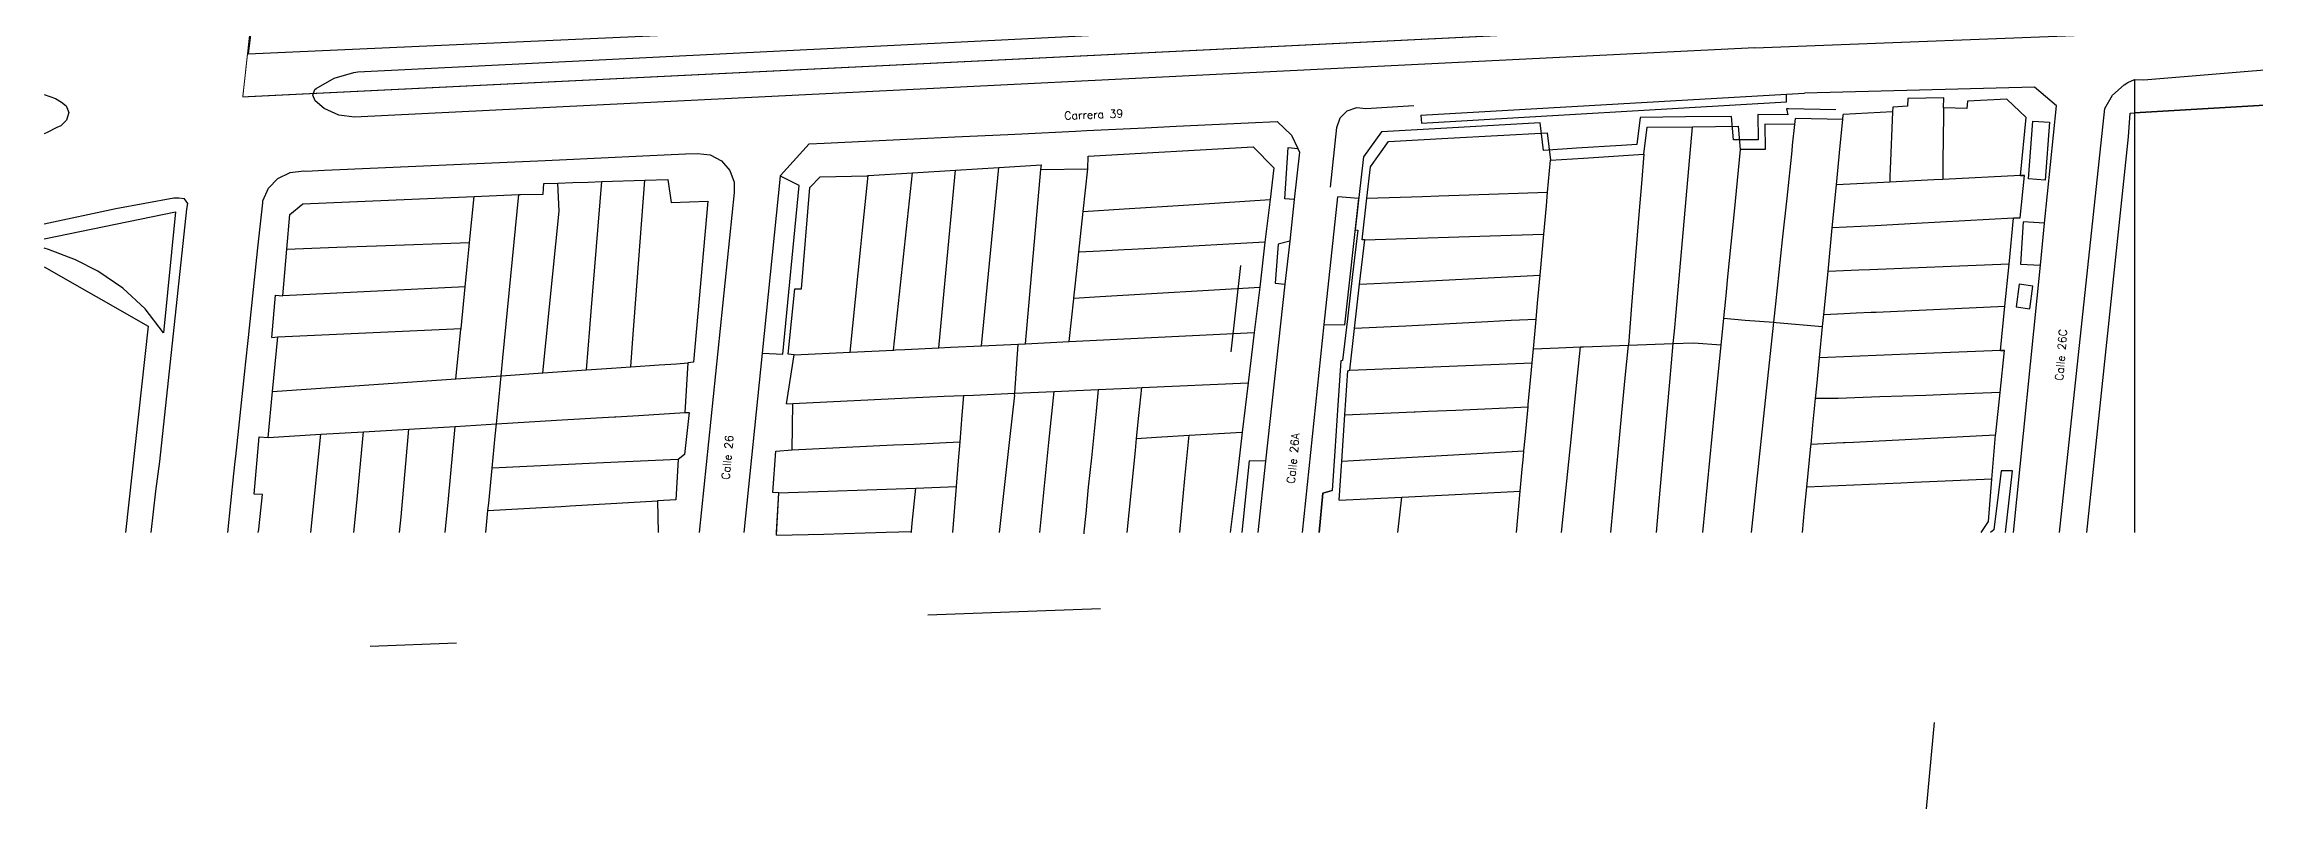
# Model space of a CAD drawing. Header units: millimetres. Extents: x -76.52126 to -76.51707, y 3.41842 to 3.42185.
# Drawn here: x -76.521264 to -76.518501, y 3.418423 to 3.419379 of the extents above; entities that cross this region are included whole.
import ezdxf

# ---------------------------------------------------------------- set-up
doc = ezdxf.new("R2010")
doc.units = ezdxf.units.MM
for name, color, linetype in [('CARTOGRAFIA', 252, 'Continuous'), ('COBERTURA CTO', 30, 'Continuous'), ('COBERTURA EMPALME', 2, 'Continuous'), ('Predios_Cali_ATP', 251, 'Continuous'), ('TEXCALLES', 7, 'Continuous')]:
    doc.layers.add(name, color=color, linetype=linetype)
doc.styles.add('ROMANS', font='romans.shx', dxfattribs={"height": 1.6})

msp = doc.modelspace()

# ---------------------------------------------------------------- linework, layer by layer
at = {"layer": 'CARTOGRAFIA'}
for points in [[(-76.5208766, 3.4192873), (-76.5208963, 3.41929), (-76.5209144, 3.4192984), (-76.5209257, 3.4193079), (-76.5209287, 3.4193149), (-76.520926, 3.4193221), (-76.5209244, 3.4193234), (-76.520902, 3.419336), (-76.5208774, 3.4193432), (-76.5208726, 3.419344), (-76.519138, 3.4194302), (-76.5191355, 3.4194304)], [(-76.5191263, 3.4193739), (-76.5208766, 3.4192873)], [(-76.5191263, 3.4193739), (-76.5186517, 3.4193923)], [(-76.5186517, 3.4193343), (-76.51864, 3.4193342), (-76.5181729, 3.4193729), (-76.5181684, 3.4193702), (-76.5181612, 3.4193657), (-76.518154, 3.4193603), (-76.5181513, 3.4193558), (-76.5181477, 3.4193468), (-76.5181432, 3.4193342), (-76.5181387, 3.4193234)], [(-76.5212644, 3.4193158), (-76.5212503, 3.4193107), (-76.5212426, 3.4193063), (-76.5212371, 3.4193014), (-76.5212337, 3.4192931), (-76.5212366, 3.4192835), (-76.5212438, 3.4192765), (-76.5212488, 3.4192745), (-76.5212606, 3.4192681), (-76.5212644, 3.4192664)], [(-76.5195437, 3.4192898), (-76.519543, 3.4192801), (-76.5190864, 3.4193065), (-76.5190865, 3.4193163)], [(-76.5195437, 3.4192898), (-76.5190865, 3.4193163)], [(-76.5190865, 3.4193163), (-76.5190642, 3.4193176)], [(-76.518764, 3.419155), (-76.5187492, 3.4193017), (-76.5187766, 3.4193249), (-76.5190642, 3.4193176)], [(-76.5187942, 3.4192143), (-76.518787, 3.4192869), (-76.5188112, 3.41931), (-76.5188602, 3.4193073), (-76.5188611, 3.4192984), (-76.5188905, 3.4192991), (-76.5188901, 3.4193114), (-76.5189351, 3.4193108), (-76.5189353, 3.4193012), (-76.5189538, 3.4193), (-76.5189542, 3.419294), (-76.5190156, 3.4192909)], [(-76.5188905, 3.4192991), (-76.5188901, 3.4193114), (-76.5189351, 3.4193108), (-76.5189353, 3.4193012), (-76.5189538, 3.4193), (-76.5189542, 3.419294)], [(-76.5187452, 3.4187682), (-76.5186887, 3.4192984), (-76.518679, 3.419315), (-76.5186647, 3.4193279), (-76.5186598, 3.4193309), (-76.5186517, 3.4193343)], [(-76.5186517, 3.4193343), (-76.5186517, 3.4187682)], [(-76.5186516, 3.4192929), (-76.518163, 3.4193217), (-76.5181881, 3.4187682)], [(-76.5181881, 3.4187682), (-76.518163, 3.4193217), (-76.5186516, 3.4192929)], [(-76.519025, 3.4192967), (-76.5190842, 3.419298), (-76.5190864, 3.419298), (-76.519085, 3.4192903), (-76.5191223, 3.4192906), (-76.519122, 3.4192592), (-76.519153, 3.4192591), (-76.5191553, 3.4192882), (-76.5192127, 3.4192877), (-76.5192697, 3.4192872), (-76.5192738, 3.4192533), (-76.519293, 3.4192521), (-76.5193491, 3.4192485), (-76.5193903, 3.4192458), (-76.5193945, 3.4192802), (-76.5195187, 3.4192731), (-76.5195927, 3.419269), (-76.5196155, 3.4192377), (-76.5196201, 3.4191981), (-76.5196258, 3.4191465), (-76.5196226, 3.4191461), (-76.519629, 3.4190907), (-76.5196354, 3.4190353), (-76.5196415, 3.4189833), (-76.5196438, 3.4189827), (-76.5196475, 3.4189274), (-76.5196513, 3.4188698), (-76.5196546, 3.4188207), (-76.519666, 3.4188173), (-76.5196709, 3.4187682)], [(-76.5196565, 3.4192001), (-76.5196486, 3.4192744), (-76.5196446, 3.4192864), (-76.5196356, 3.4192954), (-76.5196235, 3.4192995), (-76.5196125, 3.4192984), (-76.5195525, 3.4193019)], [(-76.5190761, 3.4192782), (-76.5190753, 3.4192858)], [(-76.5190162, 3.4192845), (-76.5190753, 3.4192858)], [(-76.5190194, 3.4192514), (-76.5190162, 3.4192845)], [(-76.5190162, 3.4192845), (-76.5190156, 3.4192909)], [(-76.5190162, 3.4192845), (-76.5190156, 3.4192909)], [(-76.5189542, 3.419294), (-76.5190156, 3.4192909)], [(-76.5189542, 3.419294), (-76.518957, 3.4192226)], [(-76.5188905, 3.4192991), (-76.5188909, 3.4192518)], [(-76.5188611, 3.4192984), (-76.5188905, 3.4192991)], [(-76.5187942, 3.4192143), (-76.518787, 3.4192869), (-76.5188112, 3.41931), (-76.5188602, 3.4193073), (-76.5188611, 3.4192984)], [(-76.518711, 3.4187682), (-76.5186592, 3.4192629), (-76.518657, 3.4192923), (-76.5186516, 3.4192929)], [(-76.518711, 3.4187682), (-76.5186592, 3.4192629), (-76.518657, 3.4192923), (-76.5186516, 3.4192929)], [(-76.5186516, 3.4192929), (-76.5186516, 3.4187682)], [(-76.5202893, 3.4192549), (-76.5201604, 3.419261)], [(-76.5201604, 3.419261), (-76.5201262, 3.4192627)], [(-76.5201262, 3.4192627), (-76.5200599, 3.4192658)], [(-76.5200599, 3.4192658), (-76.5200424, 3.4192667)], [(-76.5200424, 3.4192667), (-76.5199752, 3.4192699)], [(-76.5199752, 3.4192699), (-76.5199614, 3.4192706)], [(-76.5199614, 3.4192706), (-76.5198882, 3.4192741)], [(-76.5198882, 3.4192741), (-76.5198493, 3.419276)], [(-76.5198493, 3.419276), (-76.5197597, 3.4192803)], [(-76.5197597, 3.4192803), (-76.5197231, 3.419282), (-76.5197052, 3.4192648), (-76.5196976, 3.4192483)], [(-76.5196113, 3.419186), (-76.5196067, 3.4192255), (-76.5195839, 3.4192568), (-76.5195098, 3.419261)], [(-76.5195098, 3.419261), (-76.5193856, 3.419268), (-76.5193815, 3.4192336)], [(-76.519265, 3.4192412), (-76.5192609, 3.419275), (-76.5192039, 3.4192755)], [(-76.5192246, 3.4190431), (-76.5192039, 3.4192755)], [(-76.5192039, 3.4192755), (-76.5191464, 3.419276)], [(-76.5191441, 3.419247), (-76.5191464, 3.419276)], [(-76.5190761, 3.4192782), (-76.5191135, 3.4192785), (-76.5191132, 3.419247)], [(-76.5190789, 3.4192523), (-76.5190761, 3.4192782)], [(-76.5187633, 3.4192087), (-76.5187841, 3.4192102), (-76.5187787, 3.4192825), (-76.5187579, 3.419281), (-76.5187633, 3.4192087)], [(-76.5209141, 3.419221), (-76.5206763, 3.4192317)], [(-76.5206763, 3.4192317), (-76.5206472, 3.419233)], [(-76.5206472, 3.419233), (-76.5206202, 3.4192342)], [(-76.5206202, 3.4192342), (-76.5205163, 3.4192389)], [(-76.5205163, 3.4192389), (-76.5204627, 3.4192414)], [(-76.5204627, 3.4192414), (-76.5204477, 3.419242), (-76.5204319, 3.4192403), (-76.5204178, 3.4192329), (-76.5204074, 3.4192209), (-76.520402, 3.419206), (-76.5204018, 3.4191933), (-76.5204458, 3.4187682)], [(-76.5203441, 3.4192135), (-76.520344, 3.4192147), (-76.5203082, 3.419254), (-76.5202893, 3.4192549)], [(-76.5203365, 3.4189292), (-76.520327, 3.4189904), (-76.5203343, 3.4189911), (-76.520326, 3.419073), (-76.5203177, 3.4190729), (-76.5203074, 3.4191995), (-76.5202943, 3.4192128), (-76.5202359, 3.4192142), (-76.5202345, 3.4192143), (-76.5201789, 3.4192178), (-76.5201252, 3.4192212), (-76.5200711, 3.4192247), (-76.5200178, 3.419228)], [(-76.5200711, 3.4192247), (-76.5200178, 3.419228)], [(-76.5200187, 3.4192219), (-76.5199599, 3.4192228), (-76.5199597, 3.4192388), (-76.5197532, 3.4192504), (-76.5197274, 3.4192239), (-76.5197321, 3.4191844), (-76.5197385, 3.419131), (-76.5197451, 3.4190751), (-76.5197519, 3.4190181), (-76.5197594, 3.4189554), (-76.5197668, 3.4188939), (-76.5197738, 3.4188351), (-76.5197818, 3.4187682)], [(-76.5200187, 3.4192219), (-76.5200178, 3.419228)], [(-76.5200187, 3.4192219), (-76.5200178, 3.419228)], [(-76.5199599, 3.4192228), (-76.5199597, 3.4192388), (-76.5197532, 3.4192504), (-76.5197274, 3.4192239), (-76.5197321, 3.4191844)], [(-76.5197019, 3.4191846), (-76.5197137, 3.4191853), (-76.5197093, 3.4192493), (-76.5196976, 3.4192483)], [(-76.5196976, 3.4192483), (-76.5196955, 3.4192435), (-76.5197019, 3.4191846)], [(-76.5193852, 3.4191936), (-76.5193815, 3.4192336)], [(-76.5193815, 3.4192336), (-76.5193403, 3.4192363)], [(-76.5193403, 3.4192363), (-76.5192842, 3.4192399)], [(-76.5192842, 3.4192399), (-76.519265, 3.4192412)], [(-76.519265, 3.4192412), (-76.5192679, 3.4192046)], [(-76.5191517, 3.4191697), (-76.5191441, 3.419247)], [(-76.5191132, 3.419247), (-76.5191441, 3.419247)], [(-76.5190859, 3.4191863), (-76.5190796, 3.4192453)], [(-76.5190796, 3.4192453), (-76.5190789, 3.4192523)], [(-76.5190241, 3.419203), (-76.5190194, 3.4192514)], [(-76.518891, 3.4192417), (-76.5188913, 3.4192095)], [(-76.5188909, 3.4192518), (-76.518891, 3.4192417)], [(-76.5209913, 3.4191804), (-76.520991, 3.419183), (-76.520984, 3.4191985), (-76.5209722, 3.4192108), (-76.5209569, 3.4192183), (-76.52094, 3.4192202), (-76.5209372, 3.4192199), (-76.5209141, 3.419221)], [(-76.5209801, 3.4190119), (-76.5209755, 3.4190648), (-76.5209663, 3.4190642), (-76.5209612, 3.4191226), (-76.5209575, 3.4191658), (-76.5209411, 3.4191789), (-76.5207269, 3.4191884), (-76.520671, 3.4191908), (-76.5206691, 3.4191909), (-76.5206406, 3.4191911), (-76.5206401, 3.4192045), (-76.5206225, 3.419205), (-76.5206035, 3.4192057), (-76.5205843, 3.4192063), (-76.5205676, 3.4192068), (-76.5205137, 3.4192086), (-76.5204851, 3.4192096), (-76.5204809, 3.4191807), (-76.5204347, 3.4191823), (-76.5204528, 3.4189811), (-76.5204599, 3.4189802), (-76.5204637, 3.4189181), (-76.5204582, 3.4189184), (-76.5204642, 3.4188656), (-76.520472, 3.4188594), (-76.520475, 3.4188092), (-76.5204978, 3.4188079), (-76.520497, 3.4187682)], [(-76.520671, 3.4191908), (-76.5206691, 3.4191909), (-76.5206406, 3.4191911), (-76.5206401, 3.4192045), (-76.5206225, 3.419205)], [(-76.5206411, 3.4189678), (-76.5206206, 3.4191701), (-76.5206225, 3.419205)], [(-76.5206225, 3.419205), (-76.5206035, 3.4192057)], [(-76.5206035, 3.4192057), (-76.5205843, 3.4192063)], [(-76.5205843, 3.4192063), (-76.5205676, 3.4192068)], [(-76.5205806, 3.4190446), (-76.5205676, 3.4192068)], [(-76.5205676, 3.4192068), (-76.5205137, 3.4192086)], [(-76.5205291, 3.4190051), (-76.5205137, 3.4192086)], [(-76.5205137, 3.4192086), (-76.5204851, 3.4192096), (-76.5204809, 3.4191807), (-76.5204347, 3.4191823), (-76.5204528, 3.4189811), (-76.5204599, 3.4189802)], [(-76.5203666, 3.4189926), (-76.5203411, 3.4189913), (-76.5203207, 3.4192019), (-76.5203441, 3.4192135)], [(-76.5203666, 3.4189926), (-76.5203441, 3.4192135)], [(-76.520327, 3.4189904), (-76.5203343, 3.4189911), (-76.520326, 3.419073), (-76.5203177, 3.4190729), (-76.5203074, 3.4191995), (-76.5202943, 3.4192128), (-76.5202359, 3.4192142), (-76.5202345, 3.4192143)], [(-76.5202419, 3.419142), (-76.5202345, 3.4192143)], [(-76.5202345, 3.4192143), (-76.5201789, 3.4192178)], [(-76.5202029, 3.4189963), (-76.5201789, 3.4192178)], [(-76.5201789, 3.4192178), (-76.5201252, 3.4192212)], [(-76.5201381, 3.4190838), (-76.5201252, 3.4192212)], [(-76.5201252, 3.4192212), (-76.5200711, 3.4192247)], [(-76.5200928, 3.4190017), (-76.5200711, 3.4192247)], [(-76.5200304, 3.4190895), (-76.5200187, 3.4192219)], [(-76.5200187, 3.4192219), (-76.5199599, 3.4192228)], [(-76.5199657, 3.4191695), (-76.5199599, 3.4192228)], [(-76.5192679, 3.4192046), (-76.5192711, 3.4191656)], [(-76.5190294, 3.4191489), (-76.5190241, 3.419203)], [(-76.5189731, 3.4192054), (-76.5190241, 3.419203)], [(-76.5189576, 3.4192062), (-76.5189731, 3.4192054)], [(-76.5189573, 3.4192139), (-76.5189576, 3.4192062)], [(-76.5189023, 3.419209), (-76.5189576, 3.4192062)], [(-76.518957, 3.4192226), (-76.5189573, 3.4192139)], [(-76.5188913, 3.4192095), (-76.5189023, 3.419209)], [(-76.5187942, 3.4192143), (-76.5188913, 3.4192095)], [(-76.5188191, 3.4189957), (-76.5188136, 3.4190513), (-76.5188084, 3.4191037), (-76.5188027, 3.419161), (-76.5187947, 3.4191614), (-76.518789, 3.4192147)], [(-76.5187947, 3.4191614), (-76.518789, 3.4192147)], [(-76.5187942, 3.4192143), (-76.518789, 3.4192147)], [(-76.518789, 3.4192147), (-76.5187942, 3.4192143)], [(-76.5211309, 3.4187682), (-76.5211249, 3.4188198), (-76.5211198, 3.4188569), (-76.5210861, 3.4191726), (-76.5210849, 3.4191796), (-76.5210892, 3.4191852), (-76.5210963, 3.419186), (-76.5211026, 3.4191862), (-76.5211747, 3.4191729), (-76.5212644, 3.4191537)], [(-76.5209973, 3.4191239), (-76.5209913, 3.4191804)], [(-76.5209612, 3.4191226), (-76.5209575, 3.4191658), (-76.5209411, 3.4191789), (-76.5207269, 3.4191884)], [(-76.5207327, 3.4191307), (-76.5207269, 3.4191884)], [(-76.5207269, 3.4191884), (-76.520671, 3.4191908)], [(-76.520691, 3.4189868), (-76.520671, 3.4191908)], [(-76.5199657, 3.4191695), (-76.5199146, 3.4191728)], [(-76.5199146, 3.4191728), (-76.5198603, 3.4191762)], [(-76.5198603, 3.4191762), (-76.5198271, 3.4191783)], [(-76.5198271, 3.4191783), (-76.5197321, 3.4191844)], [(-76.5197321, 3.4191844), (-76.5197385, 3.419131)], [(-76.5197019, 3.4191846), (-76.5197076, 3.4191323)], [(-76.5196643, 3.4190284), (-76.5196388, 3.419028), (-76.5196211, 3.4191856), (-76.5196476, 3.419188)], [(-76.5196643, 3.4190284), (-76.5196476, 3.419188)], [(-76.5196138, 3.4191339), (-76.519617, 3.4191343), (-76.5196113, 3.419186)], [(-76.5196113, 3.419186), (-76.5195415, 3.4191883)], [(-76.5195415, 3.4191883), (-76.5195212, 3.419189)], [(-76.5195212, 3.419189), (-76.5194832, 3.4191902)], [(-76.5194832, 3.4191902), (-76.5193852, 3.4191936)], [(-76.5193899, 3.4191412), (-76.5193867, 3.4191767)], [(-76.5193867, 3.4191767), (-76.5193852, 3.4191936)], [(-76.5190915, 3.4191339), (-76.5190859, 3.4191863)], [(-76.5212644, 3.4191352), (-76.5211004, 3.419169), (-76.5211152, 3.4190177)], [(-76.5199691, 3.4191383), (-76.5199657, 3.4191695)], [(-76.5192711, 3.4191656), (-76.5192803, 3.4190519)], [(-76.5191598, 3.4190877), (-76.5191517, 3.4191697)], [(-76.5190347, 3.4190947), (-76.5190294, 3.4191489)], [(-76.5189758, 3.4191517), (-76.5190294, 3.4191489)], [(-76.5189245, 3.4191545), (-76.5189758, 3.4191517)], [(-76.5188027, 3.419161), (-76.5189245, 3.4191545)], [(-76.5188084, 3.4191037), (-76.5188027, 3.419161)], [(-76.5187947, 3.4191614), (-76.5188027, 3.419161)], [(-76.518764, 3.419155), (-76.5187907, 3.4191566), (-76.5187939, 3.4191037), (-76.5187693, 3.4191023)], [(-76.5187693, 3.4191023), (-76.518764, 3.419155)], [(-76.5211152, 3.4190177), (-76.5211384, 3.4190477), (-76.521166, 3.4190737), (-76.5211973, 3.4190951), (-76.5212254, 3.4191089), (-76.5212591, 3.4191222), (-76.5212644, 3.4191236)], [(-76.5210092, 3.4190119), (-76.5209973, 3.4191239)], [(-76.5209663, 3.4190642), (-76.5209612, 3.4191226)], [(-76.5209612, 3.4191226), (-76.5208986, 3.4191248)], [(-76.5208986, 3.4191248), (-76.5208489, 3.4191266)], [(-76.5208489, 3.4191266), (-76.5207327, 3.4191307)], [(-76.5207358, 3.4191007), (-76.5207337, 3.4191218)], [(-76.5207337, 3.4191218), (-76.5207327, 3.4191307)], [(-76.5202571, 3.4189937), (-76.5202436, 3.4191254)], [(-76.5202436, 3.4191254), (-76.5202419, 3.419142)], [(-76.5199758, 3.4190763), (-76.5199712, 3.4191185)], [(-76.5199712, 3.4191185), (-76.5199691, 3.4191383)], [(-76.5199445, 3.4191199), (-76.5199712, 3.4191185)], [(-76.5199144, 3.4191215), (-76.5199445, 3.4191199)], [(-76.5199051, 3.419122), (-76.5199144, 3.4191215)], [(-76.5198733, 3.4191237), (-76.5199051, 3.419122)], [(-76.5197385, 3.419131), (-76.5198733, 3.4191237)], [(-76.5197385, 3.419131), (-76.5197451, 3.4190751)], [(-76.5197076, 3.4191323), (-76.5197221, 3.4191285), (-76.5197258, 3.4190799), (-76.5197135, 3.4190786)], [(-76.5197076, 3.4191323), (-76.5197135, 3.4190786)], [(-76.5196202, 3.4190786), (-76.5196138, 3.4191339)], [(-76.5196138, 3.4191339), (-76.5194307, 3.4191399)], [(-76.5194307, 3.4191399), (-76.5193899, 3.4191412)], [(-76.5193946, 3.41909), (-76.5193899, 3.4191412)], [(-76.5191, 3.419054), (-76.5190915, 3.4191339)], [(-76.5212644, 3.4191005), (-76.5211345, 3.4190263), (-76.521163, 3.4187682)], [(-76.5212644, 3.4191005), (-76.5211345, 3.4190263), (-76.521163, 3.4187682)], [(-76.5207383, 3.4190752), (-76.5207358, 3.4191007)], [(-76.5200379, 3.4190043), (-76.5200304, 3.4190895)], [(-76.5195329, 3.419083), (-76.5193946, 3.41909)], [(-76.5193978, 3.4190548), (-76.5193946, 3.41909)], [(-76.51904, 3.4190409), (-76.5190347, 3.4190947)], [(-76.5189963, 3.4190962), (-76.5190347, 3.4190947)], [(-76.5189826, 3.4190968), (-76.5189963, 3.4190962)], [(-76.5189117, 3.4190996), (-76.5189826, 3.4190968)], [(-76.5188084, 3.4191037), (-76.5189117, 3.4190996)], [(-76.5188136, 3.4190513), (-76.5188084, 3.4191037)], [(-76.5188029, 3.4187682), (-76.5187693, 3.4191023)], [(-76.5209801, 3.4190119), (-76.5209755, 3.4190648), (-76.5209663, 3.4190642)], [(-76.5207383, 3.4190752), (-76.5209663, 3.4190642)], [(-76.5207434, 3.4190231), (-76.5207383, 3.4190752)], [(-76.520146, 3.4189991), (-76.5201381, 3.4190838)], [(-76.5199774, 3.4190613), (-76.5199758, 3.4190763)], [(-76.5199774, 3.4190613), (-76.5199443, 3.4190633)], [(-76.5199443, 3.4190633), (-76.5197451, 3.4190751)], [(-76.5197451, 3.4190751), (-76.5197519, 3.4190181)], [(-76.5197135, 3.4190786), (-76.5197377, 3.4188573)], [(-76.5196266, 3.4190231), (-76.5196202, 3.4190786)], [(-76.5196202, 3.4190786), (-76.5195658, 3.4190813)], [(-76.5195658, 3.4190813), (-76.5195329, 3.419083)], [(-76.5191624, 3.4190604), (-76.5191616, 3.4190693)], [(-76.5191616, 3.4190693), (-76.5191598, 3.4190877)], [(-76.5187823, 3.419048), (-76.5187786, 3.4190762), (-76.5187956, 3.4190785), (-76.5187994, 3.4190503), (-76.5187823, 3.419048)], [(-76.5205823, 3.4190231), (-76.5205806, 3.4190446)], [(-76.5199833, 3.4190069), (-76.5199775, 3.4190602)], [(-76.5199775, 3.4190602), (-76.5199774, 3.4190613)], [(-76.5193997, 3.4190346), (-76.5194306, 3.4190331)], [(-76.519403, 3.418998), (-76.5193997, 3.4190346)], [(-76.5193997, 3.4190346), (-76.5193978, 3.4190548)], [(-76.5192803, 3.4190519), (-76.5192843, 3.4190025)], [(-76.5192267, 3.4190199), (-76.5192246, 3.4190431)], [(-76.5191653, 3.4190318), (-76.5191648, 3.419036)], [(-76.5191648, 3.419036), (-76.5191624, 3.4190604)], [(-76.5191648, 3.419036), (-76.5191383, 3.4190337)], [(-76.5191025, 3.4190311), (-76.5191, 3.419054)], [(-76.5190415, 3.4190256), (-76.51904, 3.4190409)], [(-76.51904, 3.4190409), (-76.5190147, 3.419042)], [(-76.5190147, 3.419042), (-76.5189994, 3.4190427)], [(-76.5189994, 3.4190427), (-76.5189808, 3.4190436)], [(-76.5189808, 3.4190436), (-76.5189747, 3.4190438)], [(-76.5189747, 3.4190438), (-76.5188136, 3.4190513)], [(-76.5188191, 3.4189957), (-76.5188136, 3.4190513)], [(-76.5210128, 3.4189777), (-76.5210092, 3.4190119)], [(-76.5209968, 3.4187682), (-76.5209963, 3.4187719), (-76.5209956, 3.4187766), (-76.5209915, 3.4188157), (-76.5210021, 3.4188163), (-76.5209956, 3.4188878), (-76.5209846, 3.4188871), (-76.5209791, 3.4189445), (-76.5209725, 3.4190127)], [(-76.5209801, 3.4190119), (-76.5209725, 3.4190127)], [(-76.5209801, 3.4190119), (-76.5209725, 3.4190127)], [(-76.5209791, 3.4189445), (-76.5209725, 3.4190127)], [(-76.5209725, 3.4190127), (-76.5207434, 3.4190231)], [(-76.5207501, 3.4189602), (-76.5207435, 3.4190219)], [(-76.5207435, 3.4190219), (-76.5207434, 3.4190231)], [(-76.5205865, 3.4189715), (-76.5205823, 3.4190231)], [(-76.5200379, 3.4190043), (-76.5199833, 3.4190069)], [(-76.5199833, 3.4190069), (-76.5199062, 3.4190106)], [(-76.5199062, 3.4190106), (-76.5197519, 3.4190181)], [(-76.5197519, 3.4190181), (-76.5197594, 3.4189554)], [(-76.5196915, 3.4187682), (-76.5196643, 3.4190284)], [(-76.5196326, 3.4189711), (-76.5196266, 3.4190231)], [(-76.5195624, 3.4190264), (-76.5196266, 3.4190231)], [(-76.51946, 3.4190316), (-76.5195624, 3.4190264)], [(-76.5194306, 3.4190331), (-76.51946, 3.4190316)], [(-76.5192281, 3.4190046), (-76.5192267, 3.4190199)], [(-76.5191681, 3.4190027), (-76.5191653, 3.4190318)], [(-76.5191383, 3.4190337), (-76.5191025, 3.4190311)], [(-76.5191121, 3.418941), (-76.5191025, 3.4190311)], [(-76.5191025, 3.4190311), (-76.5190997, 3.4190309), (-76.5190415, 3.4190256)], [(-76.5190453, 3.4189868), (-76.5190415, 3.4190256)], [(-76.5206932, 3.4189642), (-76.520691, 3.4189868)], [(-76.5205313, 3.4189753), (-76.5205291, 3.4190051)], [(-76.5204958, 3.4189778), (-76.5204739, 3.4189793)], [(-76.5204739, 3.4189793), (-76.5204599, 3.4189802)], [(-76.5204599, 3.4189802), (-76.5204637, 3.4189181)], [(-76.5203896, 3.4187682), (-76.5203666, 3.4189926)], [(-76.5203365, 3.4189292), (-76.520327, 3.4189904)], [(-76.520327, 3.4189904), (-76.5202571, 3.4189937)], [(-76.5202571, 3.4189937), (-76.5202029, 3.4189963)], [(-76.5202029, 3.4189963), (-76.5202005, 3.4189965)], [(-76.5202005, 3.4189965), (-76.5201886, 3.418997)], [(-76.5201886, 3.418997), (-76.520146, 3.4189991)], [(-76.520146, 3.4189991), (-76.5201317, 3.4189998)], [(-76.5201317, 3.4189998), (-76.5200928, 3.4190017)], [(-76.5200928, 3.4190017), (-76.5200472, 3.4190038)], [(-76.5200513, 3.4189424), (-76.5200472, 3.4190038)], [(-76.5200472, 3.4190038), (-76.5200379, 3.4190043)], [(-76.5196326, 3.4189711), (-76.5194046, 3.4189805)], [(-76.5194095, 3.4189281), (-76.5194046, 3.4189805)], [(-76.5194046, 3.4189805), (-76.519403, 3.418998)], [(-76.519403, 3.418998), (-76.5193718, 3.4189992)], [(-76.5193718, 3.4189992), (-76.5193441, 3.4190002)], [(-76.519349, 3.4189522), (-76.5193441, 3.4190002)], [(-76.5193441, 3.4190002), (-76.5193405, 3.4190004)], [(-76.5193405, 3.4190004), (-76.5192843, 3.4190025)], [(-76.5192884, 3.4189616), (-76.5192843, 3.4190025)], [(-76.5192843, 3.4190025), (-76.5192281, 3.4190046)], [(-76.5192324, 3.4189563), (-76.5192281, 3.4190046)], [(-76.5192281, 3.4190046), (-76.5192029, 3.4190055)], [(-76.5192029, 3.4190055), (-76.5191681, 3.4190027)], [(-76.5191735, 3.4189481), (-76.5191681, 3.4190027)], [(-76.5190488, 3.4189512), (-76.5190453, 3.4189868)], [(-76.5189243, 3.4189915), (-76.5190453, 3.4189868)], [(-76.5189129, 3.418992), (-76.5189243, 3.4189915)], [(-76.5188191, 3.4189957), (-76.5189129, 3.418992)], [(-76.5188432, 3.4187682), (-76.5188343, 3.4187821), (-76.5188298, 3.4188351), (-76.5188252, 3.41889), (-76.5188251, 3.4188919), (-76.5188196, 3.4189431), (-76.5188139, 3.4189959)], [(-76.5188196, 3.4189431), (-76.5188139, 3.4189959)], [(-76.5188191, 3.4189957), (-76.5188139, 3.4189959)], [(-76.5188139, 3.4189959), (-76.5188191, 3.4189957)], [(-76.521025, 3.4188633), (-76.5210133, 3.4189738)], [(-76.5210133, 3.4189738), (-76.5210128, 3.4189777)], [(-76.5209791, 3.4189445), (-76.5207501, 3.4189602)], [(-76.5207501, 3.4189602), (-76.5206932, 3.4189642)], [(-76.5206971, 3.4189249), (-76.5206932, 3.4189642)], [(-76.5206932, 3.4189642), (-76.5206411, 3.4189678)], [(-76.5206411, 3.4189678), (-76.5205865, 3.4189715)], [(-76.5205865, 3.4189715), (-76.5205555, 3.4189737)], [(-76.5205555, 3.4189737), (-76.5205313, 3.4189753)], [(-76.5205313, 3.4189753), (-76.5204958, 3.4189778)], [(-76.5198926, 3.4189495), (-76.5197594, 3.4189554)], [(-76.5197594, 3.4189554), (-76.5197668, 3.4188939)], [(-76.5196386, 3.4189152), (-76.5196349, 3.4189705), (-76.5196326, 3.4189711)], [(-76.5193555, 3.4188886), (-76.519349, 3.4189522)], [(-76.5192924, 3.4189177), (-76.5192884, 3.4189616)], [(-76.5192391, 3.4188819), (-76.5192324, 3.4189563)], [(-76.5190503, 3.4189357), (-76.5190488, 3.4189512)], [(-76.5209846, 3.4188871), (-76.5209791, 3.4189445)], [(-76.5206991, 3.4189041), (-76.5206971, 3.4189249)], [(-76.520349, 3.4187682), (-76.520346, 3.4188179), (-76.5203538, 3.4188182), (-76.5203499, 3.41887), (-76.5203296, 3.4188717), (-76.5203286, 3.4189296)], [(-76.5203365, 3.4189292), (-76.5203286, 3.4189296)], [(-76.5203365, 3.4189292), (-76.5203286, 3.4189296)], [(-76.5203296, 3.4188717), (-76.5203286, 3.4189296)], [(-76.5203286, 3.4189296), (-76.5201839, 3.4189365)], [(-76.5201839, 3.4189365), (-76.5201395, 3.4189385)], [(-76.5201395, 3.4189385), (-76.5201155, 3.4189395)], [(-76.5201155, 3.4189395), (-76.5201174, 3.4189148)], [(-76.5201155, 3.4189395), (-76.5201027, 3.4189401)], [(-76.5201027, 3.4189401), (-76.5200513, 3.4189424)], [(-76.5200515, 3.4189398), (-76.5200577, 3.4188846)], [(-76.5200515, 3.4189398), (-76.5200513, 3.4189424)], [(-76.5200513, 3.4189424), (-76.520002, 3.4189446)], [(-76.5200086, 3.4188809), (-76.520002, 3.4189446)], [(-76.520002, 3.4189446), (-76.519947, 3.418947)], [(-76.519947, 3.418947), (-76.5199497, 3.4189199)], [(-76.519947, 3.418947), (-76.5198987, 3.4189492)], [(-76.5198987, 3.4189492), (-76.5198926, 3.4189495)], [(-76.5198961, 3.4189145), (-76.5198926, 3.4189495)], [(-76.5195001, 3.4189213), (-76.5194097, 3.4189253)], [(-76.5194134, 3.4188859), (-76.5194097, 3.4189253)], [(-76.5194097, 3.4189253), (-76.5194095, 3.4189281)], [(-76.5191911, 3.4187682), (-76.5191735, 3.4189481)], [(-76.5191305, 3.4187682), (-76.5191121, 3.418941)], [(-76.5190535, 3.4189026), (-76.5190503, 3.4189357)], [(-76.5190221, 3.4189358), (-76.5190231, 3.4189358), (-76.5190503, 3.4189357)], [(-76.5189701, 3.4189377), (-76.5190221, 3.4189358)], [(-76.5189124, 3.4189397), (-76.5189701, 3.4189377)], [(-76.5188845, 3.4189408), (-76.5189124, 3.4189397)], [(-76.5188196, 3.4189431), (-76.5188845, 3.4189408)], [(-76.5188252, 3.41889), (-76.5188251, 3.4188919), (-76.5188196, 3.4189431)], [(-76.5208654, 3.4188942), (-76.5208085, 3.4188976)], [(-76.5208184, 3.4187879), (-76.5208085, 3.4188976)], [(-76.5208085, 3.4188976), (-76.5207509, 3.418901)], [(-76.5207592, 3.4188104), (-76.5207509, 3.418901)], [(-76.5207509, 3.418901), (-76.5206991, 3.4189041)], [(-76.5207006, 3.4188887), (-76.5206991, 3.4189041)], [(-76.5206991, 3.4189041), (-76.5206242, 3.4189086)], [(-76.5206242, 3.4189086), (-76.5205881, 3.4189107)], [(-76.5205881, 3.4189107), (-76.5205739, 3.4189116)], [(-76.5205739, 3.4189116), (-76.5205516, 3.4189129)], [(-76.5205516, 3.4189129), (-76.5205497, 3.418913)], [(-76.5205497, 3.418913), (-76.5205216, 3.4189147)], [(-76.5205216, 3.4189147), (-76.5204637, 3.4189181)], [(-76.5204637, 3.4189181), (-76.5204582, 3.4189184), (-76.5204642, 3.4188656), (-76.520472, 3.4188594)], [(-76.5201174, 3.4189148), (-76.5201201, 3.4188816)], [(-76.5199497, 3.4189199), (-76.5199555, 3.4188618)], [(-76.519899, 3.418886), (-76.5198961, 3.4189145)], [(-76.5196425, 3.4188576), (-76.5196386, 3.4189152)], [(-76.5196386, 3.4189152), (-76.5195519, 3.418919)], [(-76.5195519, 3.418919), (-76.5195508, 3.4189191)], [(-76.5195508, 3.4189191), (-76.5195346, 3.4189198)], [(-76.5195346, 3.4189198), (-76.5195001, 3.4189213)], [(-76.5192994, 3.4188412), (-76.5192924, 3.4189177)], [(-76.5190559, 3.4188783), (-76.5190535, 3.4189026)], [(-76.5209963, 3.4187719), (-76.5209956, 3.4187766), (-76.5209915, 3.4188157), (-76.5210021, 3.4188163), (-76.5209956, 3.4188878), (-76.5209846, 3.4188871)], [(-76.5209846, 3.4188871), (-76.5209186, 3.4188911)], [(-76.5209312, 3.4187682), (-76.5209186, 3.4188911)], [(-76.5209186, 3.4188911), (-76.5208654, 3.4188942)], [(-76.5208737, 3.4188053), (-76.5208654, 3.4188942)], [(-76.5207045, 3.4188489), (-76.5207006, 3.4188887)], [(-76.520346, 3.4188179), (-76.5203538, 3.4188182), (-76.5203499, 3.41887), (-76.5203296, 3.4188717)], [(-76.5203296, 3.4188717), (-76.5202029, 3.4188777)], [(-76.5202029, 3.4188777), (-76.5201776, 3.4188789)], [(-76.5201776, 3.4188789), (-76.5201453, 3.4188804)], [(-76.5201453, 3.4188804), (-76.5201201, 3.4188816)], [(-76.5201201, 3.4188816), (-76.520122, 3.4188578)], [(-76.5200577, 3.4188846), (-76.5200708, 3.4187682)], [(-76.5200201, 3.4187682), (-76.5200086, 3.4188809)], [(-76.5199108, 3.4187682), (-76.5199005, 3.4188706)], [(-76.5199005, 3.4188706), (-76.519899, 3.418886)], [(-76.519899, 3.418886), (-76.519874, 3.4188875)], [(-76.519874, 3.4188875), (-76.5198334, 3.4188899)], [(-76.5198386, 3.4188356), (-76.5198334, 3.4188899)], [(-76.5198334, 3.4188899), (-76.5197668, 3.4188939)], [(-76.5197668, 3.4188939), (-76.5197738, 3.4188351)], [(-76.5196425, 3.4188576), (-76.5194148, 3.4188703)], [(-76.5194154, 3.4188631), (-76.5194148, 3.4188703)], [(-76.5194148, 3.4188703), (-76.5194134, 3.4188859)], [(-76.5193677, 3.4187682), (-76.5193555, 3.4188886)], [(-76.5192458, 3.4188071), (-76.5192391, 3.4188819)], [(-76.5190611, 3.418825), (-76.5190561, 3.4188764)], [(-76.5190561, 3.4188764), (-76.5190559, 3.4188783)], [(-76.5190239, 3.4188799), (-76.5190559, 3.4188783)], [(-76.5190155, 3.4188804), (-76.5190239, 3.4188799)], [(-76.5190134, 3.4188805), (-76.5190155, 3.4188804)], [(-76.5190028, 3.418881), (-76.5190134, 3.4188805)], [(-76.5188252, 3.41889), (-76.5190028, 3.418881)], [(-76.5188298, 3.4188351), (-76.5188252, 3.41889)], [(-76.521035, 3.4187682), (-76.5210272, 3.4188418)], [(-76.5210272, 3.4188418), (-76.5210257, 3.4188569)], [(-76.5210257, 3.4188569), (-76.521025, 3.4188633)], [(-76.5207088, 3.4188051), (-76.5207045, 3.4188489)], [(-76.5205745, 3.4188551), (-76.5207045, 3.4188489)], [(-76.5205378, 3.4188567), (-76.5205745, 3.4188551)], [(-76.520472, 3.4188594), (-76.5205378, 3.4188567)], [(-76.520472, 3.4188594), (-76.520475, 3.4188092), (-76.5204978, 3.4188079)], [(-76.520122, 3.4188578), (-76.5201245, 3.4188256)], [(-76.5199555, 3.4188618), (-76.5199593, 3.4188248)], [(-76.5197377, 3.4188573), (-76.5197581, 3.4188579), (-76.5197675, 3.4187682)], [(-76.5197377, 3.4188573), (-76.5197474, 3.4187682)], [(-76.5196457, 3.4188086), (-76.5196425, 3.4188576)], [(-76.5194194, 3.4188201), (-76.5194169, 3.4188476)], [(-76.5194169, 3.4188476), (-76.5194154, 3.4188631)], [(-76.5193032, 3.4187999), (-76.5192994, 3.4188412)], [(-76.5188129, 3.4187682), (-76.5188042, 3.4188452), (-76.5188183, 3.4188454), (-76.5188275, 3.4187718), (-76.5188316, 3.4187682)], [(-76.5203492, 3.4187648), (-76.520346, 3.4188179)], [(-76.520346, 3.4188179), (-76.5201748, 3.4188236)], [(-76.5201794, 3.4187799), (-76.5201748, 3.4188236)], [(-76.5201748, 3.4188236), (-76.5201245, 3.4188256)], [(-76.5201245, 3.4188256), (-76.5201291, 3.4187682)], [(-76.5199593, 3.4188248), (-76.5199625, 3.4187921)], [(-76.519845, 3.4187682), (-76.5198386, 3.4188356)], [(-76.5197738, 3.4188351), (-76.5197818, 3.4187682)], [(-76.5196709, 3.4187682), (-76.519666, 3.4188173), (-76.5196546, 3.4188207)], [(-76.5195674, 3.4188126), (-76.5194926, 3.4188164)], [(-76.5194926, 3.4188164), (-76.5194194, 3.4188201)], [(-76.5194241, 3.4187682), (-76.5194194, 3.4188201)], [(-76.5190639, 3.4187967), (-76.5190611, 3.418825)], [(-76.5189436, 3.4188301), (-76.5190611, 3.418825)], [(-76.5189274, 3.4188308), (-76.5189436, 3.4188301)], [(-76.5188298, 3.4188351), (-76.5189274, 3.4188308)], [(-76.5188432, 3.4187682), (-76.5188343, 3.4187821), (-76.5188298, 3.4188351)], [(-76.5208772, 3.4187682), (-76.5208737, 3.4188053)], [(-76.5208202, 3.4187682), (-76.5208184, 3.4187879)], [(-76.5207631, 3.4187682), (-76.5207592, 3.4188104)], [(-76.5207124, 3.4187682), (-76.5207097, 3.4187957)], [(-76.5207097, 3.4187957), (-76.5207088, 3.4188051)], [(-76.5207097, 3.4187957), (-76.5206422, 3.4187995)], [(-76.5206422, 3.4187995), (-76.5206182, 3.4188009)], [(-76.5206182, 3.4188009), (-76.5206068, 3.4188016)], [(-76.5206068, 3.4188016), (-76.5204978, 3.4188079)], [(-76.5204978, 3.4188079), (-76.520497, 3.4187682)], [(-76.5199625, 3.4187921), (-76.5199649, 3.418769)], [(-76.5196457, 3.4188086), (-76.5195674, 3.4188126)], [(-76.5195723, 3.4187682), (-76.5195674, 3.4188126)], [(-76.5193061, 3.4187682), (-76.5193032, 3.4187999)], [(-76.5192492, 3.4187682), (-76.5192458, 3.4188071)], [(-76.5190667, 3.4187682), (-76.5190639, 3.4187967)], [(-76.5209968, 3.4187682), (-76.5209963, 3.4187719)], [(-76.5203492, 3.4187648), (-76.5202897, 3.4187664)], [(-76.5202897, 3.4187664), (-76.5202647, 3.4187671)], [(-76.5202647, 3.4187671), (-76.5202121, 3.4187686)], [(-76.5202121, 3.4187686), (-76.5201805, 3.4187695)], [(-76.5201806, 3.4187682), (-76.5201805, 3.4187695)], [(-76.5201805, 3.4187695), (-76.5201794, 3.4187799)], [(-76.5199649, 3.418769), (-76.5199651, 3.4187668)]]:
    msp.add_lwpolyline(points, dxfattribs=at)
at = {"layer": 'COBERTURA CTO'}
msp.add_lwpolyline([(-76.5210093, 3.4193666), (-76.520349, 3.4193963), (-76.5201998, 3.419403), (-76.5202039, 3.4194949), (-76.5202038, 3.4195127), (-76.5201888, 3.4196517), (-76.5202743, 3.4196495), (-76.5203285, 3.4196481), (-76.5203373, 3.4195435), (-76.5203929, 3.4195493), (-76.5205259, 3.4195519), (-76.52052, 3.4196187), (-76.5205139, 3.4196908), (-76.5206194, 3.4196852), (-76.5208378, 3.4196735), (-76.5208989, 3.4196703), (-76.5209719, 3.4196719)], close=True, dxfattribs=at)
at = {"layer": 'COBERTURA EMPALME', "const_width": 0.0000013}
msp.add_lwpolyline([(-76.5209507, 3.4199099), (-76.5210162, 3.4193127), (-76.5174347, 3.4194877)], dxfattribs=at)
at = {"layer": 'Predios_Cali_ATP'}
for p, q in [((-76.519769, 3.419102), (-76.519781, 3.418994)), ((-76.519944, 3.418673), (-76.52016, 3.418665)), ((-76.520749, 3.41863), (-76.520857, 3.418626)), ((-76.518902, 3.418531), (-76.518912, 3.418423))]:
    msp.add_line(p, q, dxfattribs=at)

# ---------------------------------------------------------------- texts
at = {"layer": 'TEXCALLES', "style": 'ROMANS'}
for s, rotation, p in [('Carrera 39', 2.257, (-76.5199892, 3.4192842)), ('Calle 26C', 85.485, (-76.5187409, 3.4189576)), ('Calle 26', 84.907, (-76.5204079, 3.4188339)), ('Calle 26A', 84.443, (-76.5197014, 3.4188289))]:
    msp.add_text(s, height=0.00001, rotation=rotation, dxfattribs=at).set_placement(p)

doc.saveas('drawing.dxf')
